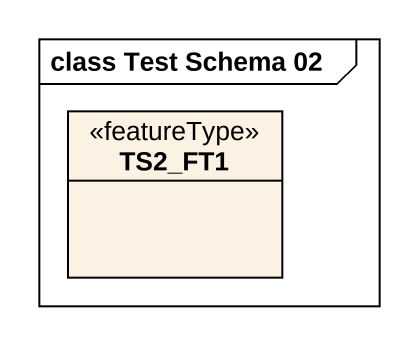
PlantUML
@startuml
mainframe class Test Schema 02
hide circle
hide empty members
class TS2_FT1 <<featureType>>
@enduml
